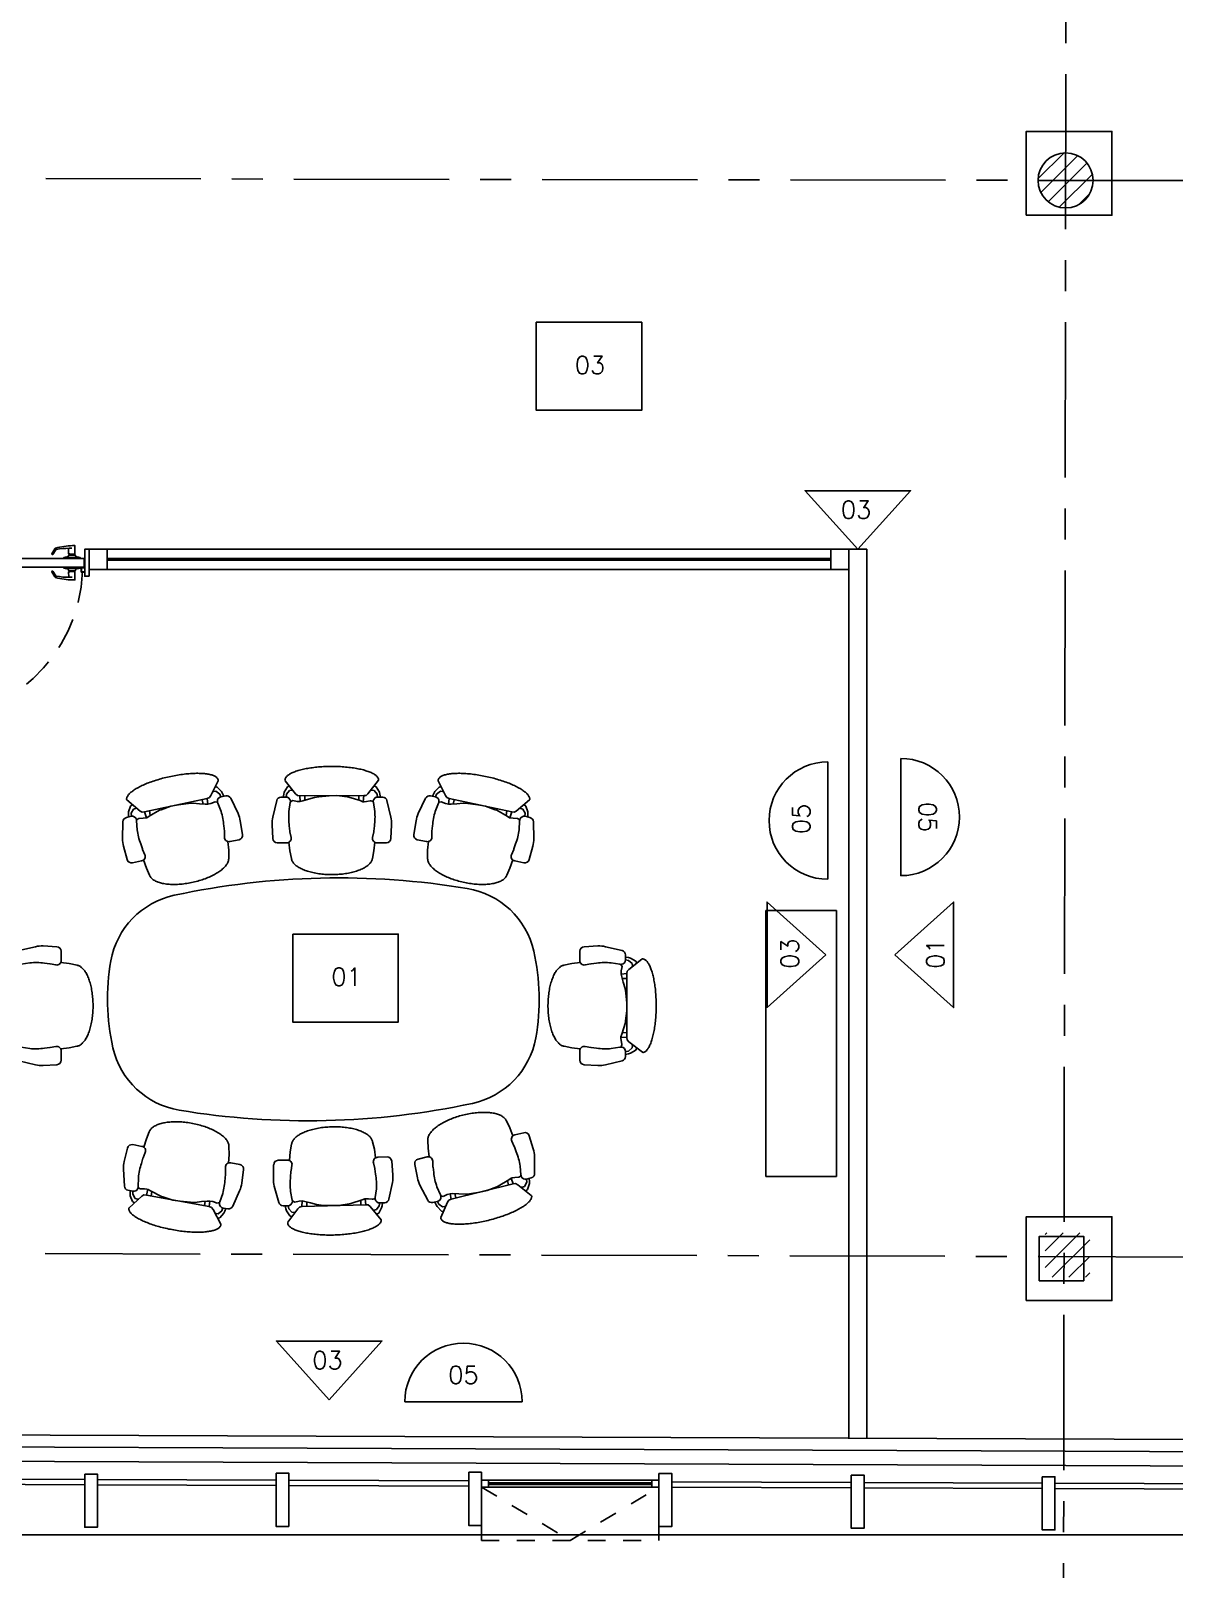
# Model space of a CAD drawing. Extents: x -4 to 325, y -1 to 181.
# Drawn here: x 28.04 to 34.49, y 3.76 to 12.43 of the extents above; entities that cross this region are included whole.
import ezdxf
from ezdxf.enums import TextEntityAlignment as Align

# ---------------------------------------------------------------- set-up
doc = ezdxf.new("R2010")
doc.units = 0
doc.header["$LTSCALE"] = 0.7
doc.header["$MEASUREMENT"] = 0
for name, pattern in [('REC4_A1-00_PLANTA GENERAL$1$X-BB$0$CENTER', [2, 1.25, -0.25, 0.25, -0.25]), ('REC4_A1-00_PLANTA GENERAL$1$X-BB$0$HIDDEN2', [0.1875, 0.125, -0.0625]), ('REC4_A1-00_PLANTA GENERAL$1$X-PP$0$HIDDEN', [0.375, 0.25, -0.125]), ('X-BB$0$HIDDEN2', [0.1875, 0.125, -0.0625])]:
    doc.linetypes.add(name, pattern=pattern)
doc.layers.get('0').update_dxf_attribs({"linetype": 'CONTINUOUS'})
for name, color, linetype in [('REC4_A1-00_PLANTA GENERAL$1$ACABADO INTERIOR', 4, 'CONTINUOUS'), ('REC4_A1-00_PLANTA GENERAL$1$BB$0$A-COLS', 251, 'CONTINUOUS'), ('REC4_A1-00_PLANTA GENERAL$1$BB$0$A-GLAZ', 251, 'CONTINUOUS'), ('REC4_A1-00_PLANTA GENERAL$1$BB$0$A-GRID', 251, 'REC4_A1-00_PLANTA GENERAL$1$X-BB$0$CENTER'), ('REC4_A1-00_PLANTA GENERAL$1$BB$0$A-WALL-FULL', 251, 'CONTINUOUS'), ('REC4_A1-00_PLANTA GENERAL$1$BB$0$A-WALL-PRHT', 251, 'CONTINUOUS'), ('REC4_A1-00_PLANTA GENERAL$1$FN$0$I-FURN-FREE', 1, 'CONTINUOUS'), ('REC4_A1-00_PLANTA GENERAL$1$LAMBRINES', 3, 'CONTINUOUS'), ('REC4_A1-00_PLANTA GENERAL$1$PP$0$I-CANCELERIA', 253, 'CONTINUOUS'), ('REC4_A1-00_PLANTA GENERAL$1$PP$0$I-DOOR', 253, 'CONTINUOUS'), ('REC4_A1-00_PLANTA GENERAL$1$PP$0$I-FLOR-DIMS', 1, 'CONTINUOUS'), ('REC4_A1-00_PLANTA GENERAL$1$PP$0$I-GLAZ', 253, 'CONTINUOUS'), ('REC4_A1-00_PLANTA GENERAL$1$PP$0$I-WALL', 253, 'CONTINUOUS')]:
    doc.layers.add(name, color=color, linetype=linetype)
doc.styles.add('REC4_A1-00_PLANTA GENERAL$0$X-FN$0$ARIAL', font='arial.ttf')
doc.styles.add('ROMANS', font='romans.shx', dxfattribs={"width": 0.75})

# ---------------------------------------------------------------- blocks, each defined once
blk = doc.blocks.new('REC4_A1-00_PLANTA GENERAL$0$X-FN$0$silla princ')
for p, q in [((2744.5576, -1476.804), (2744.4797, -1476.8)), ((2744.3052, -1476.9335), (2744.2282, -1476.8743)), ((2744.2658, -1476.8862), (2744.2601, -1476.8988)), ((2744.2959, -1476.8687), (2744.2658, -1476.8862)), ((2744.2864, -1476.8989), (2744.307, -1476.8814)), ((2744.307, -1476.8655), (2744.2959, -1476.8687)), ((2744.3238, -1476.8622), (2744.307, -1476.8655)), ((2744.307, -1476.8814), (2744.3234, -1476.8789)), ((2744.3241, -1476.8502), (2744.3234, -1476.8776)), ((2744.4366, -1476.8039), (2744.3436, -1476.8261)), ((2744.5817, -1476.8822), (2744.5817, -1476.8293)), ((2744.2848, -1476.9116), (2744.2864, -1476.8989)), ((2744.2863, -1476.9189), (2744.2848, -1476.9116)), ((2744.3142, -1476.9439), (2744.3052, -1476.9335)), ((2744.3156, -1476.9572), (2744.3142, -1476.9439)), ((2744.3171, -1477.3181), (2744.3156, -1476.9572)), ((2744.3498, -1476.9603), (2744.3156, -1476.9572)), ((2744.3246, -1477.0419), (2744.3439, -1476.9765)), ((2744.3439, -1476.9765), (2744.3498, -1476.9617)), ((2744.3453, -1476.9171), (2744.3487, -1476.9035)), ((2744.3453, -1476.9201), (2744.3453, -1476.9171)), ((2744.3483, -1476.9409), (2744.3453, -1476.9201)), ((2744.3498, -1476.9543), (2744.3483, -1476.9409)), ((2744.3498, -1476.9617), (2744.3498, -1476.9543)), ((2744.3551, -1476.9027), (2744.4043, -1476.8949)), ((2744.4869, -1476.8971), (2744.517, -1476.9003)), ((2744.5193, -1476.9007), (2744.5513, -1476.9071)), ((2744.6275, -1476.8993), (2744.5788, -1476.8939)), ((2744.6696, -1476.9085), (2744.6275, -1476.8993)), ((2744.3156, -1477.1087), (2744.3231, -1477.0508)), ((2744.3158, -1476.9855), (2744.3417, -1476.984)), ((2744.3231, -1477.0508), (2744.3246, -1477.0419)), ((2744.3171, -1477.1518), (2744.3156, -1477.1087)), ((2744.3216, -1477.2097), (2744.3171, -1477.1518)), ((2744.326, -1477.2349), (2744.3216, -1477.2097)), ((2744.3364, -1477.2691), (2744.326, -1477.2349)), ((2744.3171, -1477.3181), (2744.3142, -1477.3315)), ((2744.3171, -1477.2899), (2744.3424, -1477.2899)), ((2744.3483, -1477.315), (2744.3171, -1477.3181)), ((2744.3453, -1477.3003), (2744.3364, -1477.2691)), ((2744.3483, -1477.3151), (2744.3453, -1477.3003)), ((2744.3483, -1477.333), (2744.3483, -1477.3151)), ((2744.3052, -1477.3419), (2744.2316, -1477.3999)), ((2744.2658, -1477.3877), (2744.2609, -1477.3768)), ((2744.2959, -1477.4052), (2744.2658, -1477.3877)), ((2744.2858, -1477.3572), (2744.2848, -1477.3623)), ((2744.2848, -1477.3623), (2744.2864, -1477.375)), ((2744.2864, -1477.375), (2744.307, -1477.3925)), ((2744.307, -1477.4083), (2744.2959, -1477.4052)), ((2744.3142, -1477.3315), (2744.3052, -1477.3419)), ((2744.307, -1477.3925), (2744.3234, -1477.395)), ((2744.3238, -1477.4117), (2744.307, -1477.4083)), ((2744.3241, -1477.4237), (2744.3234, -1477.3963)), ((2744.3434, -1477.3574), (2744.3483, -1477.333)), ((2744.3499, -1477.3703), (2744.3434, -1477.3574)), ((2744.3551, -1477.3711), (2744.4043, -1477.3789)), ((2744.4869, -1477.3768), (2744.517, -1477.3735)), ((2744.5193, -1477.3732), (2744.5513, -1477.3668)), ((2744.6275, -1477.3745), (2744.5788, -1477.38)), ((2744.5817, -1477.3917), (2744.5817, -1477.4445)), ((2744.671, -1477.3651), (2744.6275, -1477.3745)), ((2744.4366, -1477.4699), (2744.3436, -1477.4478)), ((2744.5576, -1477.4699), (2744.4797, -1477.4739))]:
    blk.add_line(p, q)
at = {"flags": 128}
for points in [[(2744.2229, -1476.8731), (2744.2201, -1476.874), (2744.2173, -1476.8751), (2744.2145, -1476.8766), (2744.2118, -1476.8785), (2744.209, -1476.8807), (2744.2063, -1476.8833), (2744.2036, -1476.8861), (2744.2009, -1476.8894), (2744.1983, -1476.8929), (2744.1957, -1476.8968), (2744.1932, -1476.901), (2744.1907, -1476.9055), (2744.1883, -1476.9103), (2744.1859, -1476.9155), (2744.1835, -1476.9209), (2744.1812, -1476.9266), (2744.179, -1476.9326), (2744.1769, -1476.9388), (2744.1748, -1476.9454), (2744.1728, -1476.9522), (2744.1709, -1476.9592), (2744.169, -1476.9665), (2744.1672, -1476.9739), (2744.1655, -1476.9817), (2744.1639, -1476.9896), (2744.1624, -1476.9977), (2744.1609, -1477.006), (2744.1596, -1477.0145), (2744.1583, -1477.0231), (2744.1571, -1477.0319), (2744.1561, -1477.0409), (2744.1551, -1477.0499), (2744.1542, -1477.0591), (2744.1534, -1477.0684), (2744.1528, -1477.0778), (2744.1522, -1477.0872), (2744.1517, -1477.0967), (2744.1513, -1477.1063), (2744.151, -1477.1159), (2744.1509, -1477.1256), (2744.1508, -1477.1352), (2744.1508, -1477.1449), (2744.151, -1477.1545), (2744.1512, -1477.1642), (2744.1515, -1477.1737), (2744.152, -1477.1833), (2744.1525, -1477.1928), (2744.1532, -1477.2022), (2744.1539, -1477.2115), (2744.1548, -1477.2207), (2744.1557, -1477.2298), (2744.1568, -1477.2388), (2744.1579, -1477.2476), (2744.1591, -1477.2563), (2744.1604, -1477.2649), (2744.1619, -1477.2732), (2744.1634, -1477.2814), (2744.1649, -1477.2894), (2744.1666, -1477.2972), (2744.1684, -1477.3048), (2744.1702, -1477.3121), (2744.1721, -1477.3192), (2744.1741, -1477.3261), (2744.1761, -1477.3327), (2744.1783, -1477.3391), (2744.1805, -1477.3452), (2744.1827, -1477.351), (2744.185, -1477.3565), (2744.1874, -1477.3617), (2744.1898, -1477.3667), (2744.1923, -1477.3713), (2744.1948, -1477.3756), (2744.1974, -1477.3796), (2744.2, -1477.3833), (2744.2027, -1477.3866), (2744.2053, -1477.3896), (2744.2081, -1477.3923), (2744.2108, -1477.3946), (2744.2136, -1477.3966), (2744.2163, -1477.3982), (2744.2191, -1477.3995), (2744.2219, -1477.4005), (2744.2248, -1477.401), (2744.2276, -1477.4013)], [(2744.671, -1477.3651), (2744.6748, -1477.3644), (2744.6786, -1477.3632), (2744.6823, -1477.3618), (2744.686, -1477.36), (2744.6897, -1477.3578), (2744.6933, -1477.3553), (2744.6969, -1477.3525), (2744.7005, -1477.3493), (2744.704, -1477.3458), (2744.7074, -1477.342), (2744.7108, -1477.3378), (2744.7141, -1477.3334), (2744.7173, -1477.3286), (2744.7204, -1477.3236), (2744.7235, -1477.3183), (2744.7264, -1477.3127), (2744.7293, -1477.3068), (2744.7321, -1477.3006), (2744.7347, -1477.2942), (2744.7373, -1477.2876), (2744.7397, -1477.2807), (2744.742, -1477.2736), (2744.7442, -1477.2663), (2744.7463, -1477.2588), (2744.7483, -1477.2511), (2744.7501, -1477.2433), (2744.7518, -1477.2352), (2744.7534, -1477.2271), (2744.7548, -1477.2187), (2744.7561, -1477.2103), (2744.7572, -1477.2017), (2744.7582, -1477.1931), (2744.7591, -1477.1843), (2744.7598, -1477.1755), (2744.7604, -1477.1666), (2744.7608, -1477.1577), (2744.761, -1477.1487), (2744.7612, -1477.1397), (2744.7611, -1477.1308), (2744.761, -1477.1218), (2744.7606, -1477.1128), (2744.7602, -1477.1039), (2744.7595, -1477.0951), (2744.7588, -1477.0863), (2744.7579, -1477.0776), (2744.7568, -1477.0689), (2744.7556, -1477.0604), (2744.7543, -1477.052), (2744.7528, -1477.0437), (2744.7512, -1477.0356), (2744.7494, -1477.0276), (2744.7476, -1477.0198), (2744.7456, -1477.0122), (2744.7434, -1477.0048), (2744.7412, -1476.9976), (2744.7388, -1476.9905), (2744.7363, -1476.9838), (2744.7337, -1476.9772), (2744.731, -1476.9709), (2744.7282, -1476.9649), (2744.7253, -1476.9591), (2744.7223, -1476.9536), (2744.7193, -1476.9483), (2744.7161, -1476.9434), (2744.7128, -1476.9388), (2744.7095, -1476.9344), (2744.7061, -1476.9304), (2744.7027, -1476.9267), (2744.6992, -1476.9233), (2744.6956, -1476.9203), (2744.692, -1476.9176), (2744.6883, -1476.9152), (2744.6846, -1476.9132), (2744.6809, -1476.9115), (2744.6772, -1476.9101), (2744.6734, -1476.9092), (2744.6696, -1476.9085)]]:
    blk.add_lwpolyline(points, dxfattribs=at)
for centre, radius, start, end in [((2744.4719, -1476.9522), 0.1524, 87.06433, 103.3925), ((2744.2243, -1476.8793), 0.00635, 52.48089, 102.72665), ((2744.3488, -1476.8781), 0.0254, 178.69805, 262.725), ((2744.3495, -1476.8508), 0.0254, 103.3925, 178.69805), ((2744.5563, -1476.8822), 0.0254, 258.69005, 0), ((2744.5563, -1476.8293), 0.0254, 0, 87.06433), ((2744.3488, -1476.8781), 0.0254, 262.725, 284.3814), ((2744.4367, -1477.2437), 0.3502, 81.75637, 95.30328), ((2744.5143, -1476.9256), 0.0254, 78.69007, 83.82983), ((2744.2277, -1477.3949), 0.00635, 268.88739, 308.25441), ((2744.3488, -1477.3957), 0.0254, 97.27501, 181.30195), ((2744.3488, -1477.3957), 0.0254, 75.6186, 97.27501), ((2744.4367, -1477.0302), 0.3502, 264.69671, 278.24363), ((2744.5143, -1477.3483), 0.0254, 276.17018, 281.30992), ((2744.5563, -1477.3917), 0.0254, 0, 101.30994), ((2744.3495, -1477.4231), 0.0254, 181.30195, 256.6075), ((2744.4719, -1477.3217), 0.1524, 256.6075, 272.93567), ((2744.5563, -1477.4445), 0.0254, 272.93567, 0)]:
    blk.add_arc(centre, radius, start, end)
blk = doc.blocks.new('REC4_A1-00_PLANTA GENERAL$0$X-FN$0$mesa 8p')
blk.add_lwpolyline([(2781.7759, -1474.6793, 0.094237), (2783.4285, -1474.7178)], format="xyb")
for centre, radius, start, end in [((2782.5292, -1477.8315), 4.4243, 77.89829, 99.43222), ((2781.8799, -1473.9227), 0.4619, 99.43222, 167.1212), ((2783.3599, -1473.9572), 0.4619, 10.2093, 77.89829), ((2782.6227, -1474.0925), 1.2239, 167.1212, 190.2093), ((2782.61, -1474.0922), 1.2239, 347.1212, 10.2093), ((2781.8728, -1474.2276), 0.4619, 190.2093, 257.89828), ((2783.3528, -1474.2621), 0.4619, 279.43222, 347.1212)]:
    blk.add_arc(centre, radius, start, end)
blk = doc.blocks.new('REC4_A1-00_PLANTA GENERAL$1$X-PP$0$door')
at = {"layer": 'REC4_A1-00_PLANTA GENERAL$1$PP$0$I-DOOR', "linetype": 'Continuous', "extrusion": (7.03085e-08, -3.52258e-06, 1)}
for p, q in [((61214.1072, 25536.3703), (61213.1591, 25536.3703)), ((61213.2714, 25536.3762, 0), (61213.1825, 25536.3763, 0)), ((61213.2714, 25536.3762, 0), (61213.1825, 25536.3763, 0)), ((61214.007, 25536.4266, 0), (61214.055, 25536.4266, 0)), ((61214.1072, 25536.3223, 0), (61214.1072, 25536.3703)), ((61214.1072, 25536.3223, 0), (61213.1591, 25536.3223, 0)), ((61213.2714, 25536.3162, 0), (61213.1825, 25536.3163, 0)), ((61213.2714, 25536.3162, 0), (61213.1825, 25536.3163, 0)), ((61214.02, 25536.3463, 0), (61214.0424, 25536.3463, 0)), ((61214.0312, 25536.3573, 0), (61214.0312, 25536.3349, 0)), ((61214.0907, 25536.2946, 0), (61214.0908, 25536.3196, 0)), ((61214.11, 25536.2946, 0), (61214.0907, 25536.2946, 0)), ((61214.11, 25536.3196, 0), (61214.0908, 25536.3196, 0)), ((61214.0927, 25536.2966, 0), (61214.0928, 25536.3176, 0)), ((61214.0927, 25536.2966, 0), (61214.11, 25536.2966, 0)), ((61214.1101, 25536.3176, 0), (61214.0928, 25536.3176, 0))]:
    blk.add_line(p, q, dxfattribs=at)
at = {"layer": 'REC4_A1-00_PLANTA GENERAL$1$PP$0$I-DOOR', "linetype": 'Continuous'}
blk.add_line((61213.1591, 25536.3223, 0), (61213.1591, 25536.3703), dxfattribs=at)
at = {"layer": 'REC4_A1-00_PLANTA GENERAL$1$PP$0$I-DOOR', "linetype": 'REC4_A1-00_PLANTA GENERAL$1$X-PP$0$HIDDEN', "extrusion": (7.03085e-08, -3.52258e-06, 1)}
for p, q in [((61214.007, 25536.4271, 0), (61214.0075, 25535.4751, 0)), ((61214.055, 25536.4271, 0), (61214.0555, 25535.4751, 0)), ((61214.0075, 25535.4751, 0), (61214.0555, 25535.4751, 0))]:
    blk.add_line(p, q, dxfattribs=at)
at = {"layer": 'REC4_A1-00_PLANTA GENERAL$1$PP$0$I-DOOR', "linetype": 'Continuous', "extrusion": (-7.03085e-08, -3.52258e-06, 1)}
for p, q in [((61213.1562, 25536.3176, 0), (61213.1736, 25536.3176, 0)), ((61213.1563, 25536.3196, 0), (61213.1756, 25536.3196, 0)), ((61213.1736, 25536.2966, 0), (61213.1563, 25536.2966, 0)), ((61213.1563, 25536.2946, 0), (61213.1756, 25536.2946, 0)), ((61213.1736, 25536.2966, 0), (61213.1736, 25536.3176, 0)), ((61213.1756, 25536.2946, 0), (61213.1756, 25536.3196, 0))]:
    blk.add_line(p, q, dxfattribs=at)
at = {"layer": 'REC4_A1-00_PLANTA GENERAL$1$PP$0$I-DOOR', "linetype": 'Continuous', "extrusion": (1.26458e-05, -3.51329e-06, 1), "elevation": 0.6844}
blk.add_lwpolyline([(61213.1313, 25536.2711), (61213.1563, 25536.2711), (61213.1562, 25536.4211), (61213.1312, 25536.4211), (61213.1313, 25536.2711)], dxfattribs=at)
at = {"layer": 'REC4_A1-00_PLANTA GENERAL$1$PP$0$I-DOOR', "linetype": 'Continuous', "extrusion": (7.03085e-08, -3.52258e-06, 1), "elevation": -0.0857}
for points in [[(61213.2714, 25536.3702), (61213.2714, 25536.3762), (61213.2489, 25536.3813, -0.342611), (61213.2455, 25536.3857), (61213.2455, 25536.3892), (61213.2084, 25536.3892), (61213.2084, 25536.3857, -0.342611), (61213.205, 25536.3814), (61213.1825, 25536.3763), (61213.1825, 25536.3703)], [(61213.2714, 25536.3702), (61213.2714, 25536.3762), (61213.2489, 25536.3813, -0.342611), (61213.2455, 25536.3857), (61213.2455, 25536.3892), (61213.2084, 25536.3892), (61213.2084, 25536.3857, -0.342611), (61213.205, 25536.3814), (61213.1825, 25536.3763), (61213.1825, 25536.3703)], [(61213.227, 25536.4268), (61213.2428, 25536.4267, -0.046797), (61213.3139, 25536.4201, -0.2009), (61213.3169, 25536.4182), (61213.3337, 25536.3931, 1), (61213.3382, 25536.3963), (61213.3221, 25536.4246, 0.203005), (61213.3177, 25536.428, 0.054377), (61213.2243, 25536.4416), (61213.2107, 25536.4416), (61213.2107, 25536.3942), (61213.2391, 25536.3942), (61213.2391, 25536.3957), (61213.2455, 25536.3957), (61213.2456, 25536.4267)], [(61213.227, 25536.4268), (61213.2428, 25536.4267, -0.046797), (61213.3139, 25536.4201, -0.2009), (61213.3169, 25536.4182), (61213.3337, 25536.3931, 1), (61213.3382, 25536.3963), (61213.3221, 25536.4246, 0.203005), (61213.3177, 25536.428, 0.054377), (61213.2243, 25536.4416), (61213.2107, 25536.4416), (61213.2107, 25536.3942), (61213.2391, 25536.3942), (61213.2391, 25536.3957), (61213.2455, 25536.3957), (61213.2456, 25536.4267)], [(61213.2714, 25536.3222), (61213.2714, 25536.3162), (61213.2489, 25536.3111, 0.342611), (61213.2455, 25536.3067), (61213.2455, 25536.3032), (61213.2084, 25536.3032), (61213.2084, 25536.3067, 0.342611), (61213.205, 25536.3111), (61213.1825, 25536.3163), (61213.1825, 25536.3223)], [(61213.2714, 25536.3222), (61213.2714, 25536.3162), (61213.2489, 25536.3111, 0.342611), (61213.2455, 25536.3067), (61213.2455, 25536.3032), (61213.2084, 25536.3032), (61213.2084, 25536.3067, 0.342611), (61213.205, 25536.3111), (61213.1825, 25536.3163), (61213.1825, 25536.3223)], [(61213.2269, 25536.2657), (61213.2427, 25536.2657, 0.046797), (61213.3138, 25536.2722, 0.2009), (61213.3168, 25536.2741), (61213.3337, 25536.2992, -1), (61213.3381, 25536.296), (61213.322, 25536.2677, -0.203005), (61213.3176, 25536.2643, -0.054377), (61213.2241, 25536.2508), (61213.2106, 25536.2508), (61213.2106, 25536.2983), (61213.239, 25536.2982), (61213.239, 25536.2967), (61213.2455, 25536.2967), (61213.2454, 25536.2657)], [(61213.2269, 25536.2657), (61213.2427, 25536.2657, 0.046797), (61213.3138, 25536.2722, 0.2009), (61213.3168, 25536.2741), (61213.3337, 25536.2992, -1), (61213.3381, 25536.296), (61213.322, 25536.2677, -0.203005), (61213.3176, 25536.2643, -0.054377), (61213.2241, 25536.2508), (61213.2106, 25536.2508), (61213.2106, 25536.2983), (61213.239, 25536.2982), (61213.239, 25536.2967), (61213.2455, 25536.2967), (61213.2454, 25536.2657)]]:
    blk.add_lwpolyline(points, format="xyb", dxfattribs=at)
for points in [[(61213.2413, 25536.3892), (61213.2413, 25536.3942), (61213.2127, 25536.3942), (61213.2127, 25536.3892)], [(61213.2413, 25536.3892), (61213.2413, 25536.3942), (61213.2127, 25536.3942), (61213.2127, 25536.3892)], [(61213.2412, 25536.3032), (61213.2412, 25536.2982), (61213.2126, 25536.2983), (61213.2126, 25536.3032)], [(61213.2412, 25536.3032), (61213.2412, 25536.2982), (61213.2126, 25536.2983), (61213.2126, 25536.3032)]]:
    blk.add_lwpolyline(points, dxfattribs=at)
at = {"layer": 'REC4_A1-00_PLANTA GENERAL$1$PP$0$I-DOOR', "linetype": 'Continuous', "extrusion": (-1.26458e-05, -3.51329e-06, 1), "elevation": -0.8638}
blk.add_lwpolyline([(61214.135, 25536.2711), (61214.11, 25536.2711), (61214.1101, 25536.4211), (61214.1351, 25536.4211), (61214.135, 25536.2711)], dxfattribs=at)
at = {"layer": 'REC4_A1-00_PLANTA GENERAL$1$PP$0$I-DOOR', "linetype": 'Continuous', "extrusion": (7.03085e-08, -3.52258e-06, 1)}
blk.add_circle((61214.0312, 25536.3463, -0.0856), 0.0075, dxfattribs=at)
at = {"layer": 'REC4_A1-00_PLANTA GENERAL$1$PP$0$I-DOOR', "linetype": 'REC4_A1-00_PLANTA GENERAL$1$X-PP$0$HIDDEN', "extrusion": (7.03085e-08, -3.52258e-06, 1)}
blk.add_arc((61214.0247, 25536.3318, -0.0856), 0.8569, 182.19677, 272.05792, dxfattribs=at)
blk = doc.blocks.new('REC4_A1-00_PLANTA GENERAL', base_point=(3911.2412, -3265.1096))
at = {"layer": 'REC4_A1-00_PLANTA GENERAL$1$BB$0$A-GRID'}
h = blk.add_hatch(dxfattribs=at)
h.set_pattern_fill('ANSI31', color=8, scale=0.53)
h.set_pattern_definition([(45, (0.03352, 0.020166), (-0.046845824, 0.046845824), [])])
h.paths.add_polyline_path([(1.5678, 35.8547), (1.2166, 35.8547), (1.2166, 35.4908), (1.5678, 35.4908)])
h.paths.add_polyline_path([(8.0551, 35.8047), (7.7553, 35.8047), (7.7553, 35.5143), (8.0551, 35.5143)])
h.paths.add_polyline_path([(14.5753, 35.809), (14.2754, 35.809), (14.2754, 35.5187), (14.5753, 35.5187)])
h.paths.add_polyline_path([(21.0466, 35.804), (20.7468, 35.804), (20.7468, 35.5137), (21.0466, 35.5137)])
edge = h.paths.add_edge_path()
edge.add_arc((27.4259, 35.604), 0.1568, 0, 360)
h.paths.add_polyline_path([(34.1147, 35.7939), (33.8148, 35.7939), (33.8148, 35.5036), (34.1147, 35.5036)])
h.paths.add_polyline_path([(40.5576, 35.789), (40.2578, 35.789), (40.2578, 35.4986), (40.5576, 35.4986)])
edge = h.paths.add_edge_path()
edge.add_arc((46.9701, 35.6385), 0.2128, 0, 360)
edge = h.paths.add_edge_path()
edge.add_arc((33.9335, 29.5702), 0.1716, 0, 360)
h.paths.add_polyline_path([(1.5768, 29.8317), (1.2256, 29.8317), (1.2256, 29.4678), (1.5768, 29.4678)])
h.paths.add_polyline_path([(8.0508, 29.7868), (7.75, 29.7868), (7.75, 29.4871), (8.0508, 29.4871)])
h.paths.add_polyline_path([(14.3851, 29.7988), (14.2624, 29.7988), (14.2624, 29.4991), (14.3821, 29.4991)])
h.paths.add_polyline_path([(14.5632, 29.7988), (14.3851, 29.7988), (14.3821, 29.4991), (14.5632, 29.4991)])
h.paths.add_polyline_path([(21.1221, 29.5527), (20.7989, 29.5517), (20.7989, 29.3933), (21.1221, 29.3933)])
h.paths.add_polyline_path([(21.1221, 29.8224), (21.0453, 29.8224), (20.7989, 29.8217), (20.7989, 29.5517), (21.1221, 29.5527)])
h.paths.add_polyline_path([(27.542, 29.7729), (27.2913, 29.7729), (27.2913, 29.5231), (27.542, 29.5231)])
h.paths.add_polyline_path([(40.5264, 29.7716), (40.2757, 29.7716), (40.2757, 29.5218), (40.5264, 29.5218)])
h.paths.add_polyline_path([(47.0764, 29.8019), (46.7664, 29.8019), (46.7664, 29.4919), (47.0764, 29.4919)])
h.paths.add_polyline_path([(1.565, 23.8478), (1.2138, 23.8478), (1.2138, 23.4839), (1.565, 23.4839)])
h.paths.add_polyline_path([(7.9956, 23.8084), (7.6948, 23.8084), (7.6948, 23.5086), (7.9956, 23.5086)])
h.paths.add_polyline_path([(14.5958, 23.8058), (14.2249, 23.8067), (14.2249, 23.507), (14.5929, 23.5061)])
h.paths.add_polyline_path([(14.5258, 23.8058), (14.5958, 23.8058), (14.5929, 23.5061), (14.5258, 23.5061)], flags=16)
h.paths.add_polyline_path([(27.5327, 23.7392), (27.282, 23.7392), (27.282, 23.4894), (27.5327, 23.4894)])
edge = h.paths.add_edge_path()
edge.add_arc((33.9155, 23.6003), 0.1566, 0, 360)
h.paths.add_polyline_path([(40.5198, 23.6763), (40.2691, 23.6763), (40.2691, 23.4631), (40.5198, 23.4631)])
h.paths.add_polyline_path([(40.5198, 23.7129), (40.269, 23.7129), (40.269, 23.6763), (40.5198, 23.6763)])
h.paths.add_polyline_path([(47.0605, 23.6763), (46.8098, 23.6763), (46.8098, 23.4498), (47.0605, 23.4498)])
h.paths.add_polyline_path([(47.0605, 23.6997), (46.8098, 23.6997), (46.8098, 23.6763), (47.0605, 23.6763)])
h.paths.add_polyline_path([(1.5458, 17.8473), (1.1946, 17.8473), (1.1946, 17.4834), (1.5458, 17.4834)])
h.paths.add_polyline_path([(8.0633, 17.8071), (7.7625, 17.8071), (7.7625, 17.5074), (8.0633, 17.5074)])
h.paths.add_polyline_path([(14.4343, 17.7919), (14.3217, 17.7919), (14.3217, 17.4921), (14.4285, 17.4921)])
h.paths.add_polyline_path([(14.6226, 17.7919), (14.4343, 17.7919), (14.4285, 17.4921), (14.6226, 17.4921)])
h.paths.add_polyline_path([(27.5235, 17.756), (27.2727, 17.756), (27.2727, 17.5062), (27.5235, 17.5062)])
edge = h.paths.add_edge_path()
edge.add_arc((33.905, 17.5767), 0.1574, 0, 360)
h.paths.add_polyline_path([(40.5132, 17.7384), (40.3113, 17.7384), (40.3113, 17.5259), (40.5132, 17.5259)])
h.paths.add_polyline_path([(40.3113, 17.7384), (40.2625, 17.7384), (40.2625, 17.4886), (40.5132, 17.4886), (40.5132, 17.5259), (40.3113, 17.5259)])
h.paths.add_polyline_path([(47.0683, 17.7542), (46.7674, 17.7542), (46.7674, 17.5259), (47.0683, 17.5259)])
h.paths.add_polyline_path([(47.0683, 17.5259), (46.7674, 17.5259), (46.7674, 17.4544), (47.0683, 17.4544)])
h.paths.add_polyline_path([(1.5739, 11.86), (1.2227, 11.86), (1.2227, 11.4962), (1.5739, 11.4962)])
h.paths.add_polyline_path([(8.0659, 11.8138), (7.765, 11.8138), (7.765, 11.514), (8.0659, 11.514)])
h.paths.add_polyline_path([(14.5258, 11.7988), (14.2249, 11.7988), (14.2249, 11.499), (14.5258, 11.499)])
h.paths.add_polyline_path([(21.0742, 11.6829), (20.7512, 11.6844), (20.7512, 11.4144), (21.0742, 11.4144)])
h.paths.add_polyline_path([(21.0742, 11.7656), (20.7512, 11.7656), (20.7512, 11.6844), (21.0742, 11.6829)])
h.paths.add_polyline_path([(27.5142, 11.7439), (27.2635, 11.7439), (27.2635, 11.4941), (27.5142, 11.4941)])
edge = h.paths.add_edge_path()
edge.add_arc((33.8803, 11.59), 0.1553, 0, 360)
h.paths.add_polyline_path([(40.5065, 11.7154), (40.2558, 11.7154), (40.2558, 11.464), (40.5065, 11.464)])
h.paths.add_polyline_path([(47.0258, 11.6987), (46.775, 11.6987), (46.775, 11.4489), (47.0258, 11.4489)])
h.paths.add_polyline_path([(1.5513, 5.8383), (1.2001, 5.8383), (1.2001, 5.4744), (1.5513, 5.4744)])
h.paths.add_polyline_path([(8.0395, 5.7813), (7.7676, 5.7813), (7.7676, 5.4815), (8.0395, 5.4815)])
h.paths.add_polyline_path([(8.0685, 5.7813), (8.0395, 5.7813), (8.0395, 5.4815), (8.0685, 5.4815)])
h.paths.add_polyline_path([(14.5132, 5.7555), (14.2123, 5.7555), (14.2123, 5.4558), (14.5132, 5.4558)])
h.paths.add_polyline_path([(21.0084, 5.7048), (20.7577, 5.7048), (20.7577, 5.455), (21.0084, 5.455)])
h.paths.add_polyline_path([(27.5299, 5.7035), (27.229, 5.7035), (27.229, 5.4037), (27.5299, 5.4037)])
h.paths.add_polyline_path([(34.0162, 5.6528), (33.7655, 5.6528), (33.7655, 5.403), (34.0162, 5.403)])
h.paths.add_polyline_path([(40.4672, 5.6155), (40.2072, 5.6155), (40.2072, 5.3555), (40.4672, 5.3555)])
edge = h.paths.add_edge_path()
edge.add_arc((46.8827, 5.476), 0.1877, 0, 360)
at = {"layer": 'REC4_A1-00_PLANTA GENERAL$1$ACABADO INTERIOR'}
blk.add_lwpolyline([(47.6555, 4.3675), (9.6483, 4.5182)], dxfattribs=at)
at = {"layer": 'REC4_A1-00_PLANTA GENERAL$1$BB$0$A-COLS'}
for points in [[(33.732, 5.3828), (33.9827, 5.3828), (33.9827, 5.6327), (33.732, 5.6327)], [(28.3481, 4.2925), (28.4197, 4.2925), (28.4197, 3.9925), (28.3481, 3.9925)], [(29.4278, 4.2975), (29.4994, 4.2975), (29.4994, 3.9975), (29.4278, 3.9975)], [(30.5143, 4.3026), (30.5859, 4.3026), (30.5859, 4.0026), (30.5143, 4.0026)], [(31.5869, 4.2963), (31.6585, 4.2963), (31.6585, 3.9963), (31.5869, 3.9963)], [(32.6716, 4.287), (32.7432, 4.287), (32.7432, 3.987), (32.6716, 3.987)], [(33.7481, 4.2777), (33.8197, 4.2777), (33.8197, 3.9777), (33.7481, 3.9777)]]:
    blk.add_lwpolyline(points, close=True, dxfattribs=at)
blk.add_circle((33.8803, 11.5907), 0.1553, dxfattribs=at)
at = {"layer": 'REC4_A1-00_PLANTA GENERAL$1$BB$0$A-GLAZ'}
for points in [[(28.3481, 4.2624), (27.3388, 4.2664)], [(29.4278, 4.2581), (28.4197, 4.2621)], [(30.5143, 4.2538), (29.4994, 4.2578)], [(28.348, 4.2324), (27.3386, 4.2364)], [(29.4277, 4.2281), (28.4196, 4.2321)], [(30.5142, 4.2238), (29.4993, 4.2278)], [(32.6715, 4.2152), (31.6584, 4.2192)], [(32.6716, 4.2452), (31.6585, 4.2492)], [(33.748, 4.2109), (32.7431, 4.2149)], [(33.7481, 4.2409), (32.7432, 4.2449)], [(34.8276, 4.2066), (33.8196, 4.2106)], [(34.8278, 4.2366), (33.8197, 4.2406)]]:
    blk.add_lwpolyline(points, dxfattribs=at)
at = {"layer": 'REC4_A1-00_PLANTA GENERAL$1$BB$0$A-GRID'}
blk.add_line((-2.6753, 5.6297, 1.5468), (52.8043, 5.4615, -3.1299), dxfattribs=at)
for points in [[(33.8613, -1.2847), (33.9265, 43.0092)], [(-2.6716, 11.6546), (52.8043, 11.5575)]]:
    blk.add_lwpolyline(points, dxfattribs=at)
at = {"layer": 'REC4_A1-00_PLANTA GENERAL$1$BB$0$A-WALL-FULL'}
blk.add_lwpolyline([(45.765, 4.2938), (10.116, 4.4351)], dxfattribs=at)
at = {"layer": 'REC4_A1-00_PLANTA GENERAL$1$BB$0$A-WALL-PRHT'}
blk.add_lwpolyline([(45.715, 3.95), (45.765, 3.95), (10.116, 3.95)], dxfattribs=at)
at = {"layer": 'REC4_A1-00_PLANTA GENERAL$1$FN$0$I-FURN-FREE'}
for p, q in [((32.1887, 7.4718), (32.5887, 7.4718)), ((32.1887, 5.9718), (32.1887, 7.4718)), ((32.5887, 7.4718), (32.5887, 5.9718)), ((32.5887, 5.9718), (32.1887, 5.9718))]:
    blk.add_line(p, q, dxfattribs=at)
at = {"layer": 'REC4_A1-00_PLANTA GENERAL$1$LAMBRINES'}
for points in [[(33.6584, 11.3942), (34.1416, 11.3942), (34.1416, 11.8674), (33.6584, 11.8674)], [(33.6584, 5.2711), (34.1416, 5.2711), (34.1416, 5.7444), (33.6584, 5.7444)]]:
    blk.add_lwpolyline(points, close=True, dxfattribs=at)
blk.add_lwpolyline([(9.6488, 4.582), (47.656, 4.4384)], dxfattribs=at)
at = {"layer": 'REC4_A1-00_PLANTA GENERAL$1$PP$0$I-CANCELERIA', "elevation": 0}
blk.add_lwpolyline([(28.3738, 9.3953), (28.4754, 9.3953), (28.4754, 9.5096), (28.3738, 9.5096)], close=True, dxfattribs=at)
at = {"layer": 'REC4_A1-00_PLANTA GENERAL$1$PP$0$I-CANCELERIA'}
for points in [[(32.5568, 9.3952), (28.4754, 9.3953), (28.4754, 9.5096), (32.5568, 9.5095)], [(32.5568, 9.3952), (32.6584, 9.3952), (32.6584, 9.5095), (32.5568, 9.5095)], [(30.5859, 4.2585), (30.6259, 4.2585), (30.6259, 4.2185), (30.5859, 4.2185)], [(30.6259, 4.2185), (31.5469, 4.2185), (31.5469, 4.2585), (30.6259, 4.2585)], [(31.5469, 4.2585), (31.5869, 4.2585), (31.5869, 4.2185), (31.5469, 4.2185)]]:
    blk.add_lwpolyline(points, close=True, dxfattribs=at)
at = {"layer": 'REC4_A1-00_PLANTA GENERAL$1$PP$0$I-FLOR-DIMS', "linetype": 'REC4_A1-00_PLANTA GENERAL$1$X-BB$0$HIDDEN2'}
for p, q in [((30.5859, 4.2185), (31.0864, 3.9185)), ((31.0864, 3.9185), (31.5869, 4.2185))]:
    blk.add_line(p, q, dxfattribs=at)
blk.add_lwpolyline([(30.5859, 4.2185), (30.5859, 3.9185), (31.5869, 3.9185), (31.5869, 4.2185)], dxfattribs=at)
at = {"layer": 'REC4_A1-00_PLANTA GENERAL$1$PP$0$I-GLAZ'}
for points in [[(28.4754, 9.4569), (28.4754, 9.4479), (30.8732, 9.4478), (30.8732, 9.4568)], [(30.8732, 9.4568), (30.8732, 9.4478), (32.5568, 9.4478), (32.5568, 9.4568)], [(31.5469, 4.243), (31.5469, 4.234), (30.6259, 4.234), (30.6259, 4.243)]]:
    blk.add_lwpolyline(points, close=True, dxfattribs=at)
at = {"layer": 'REC4_A1-00_PLANTA GENERAL$1$PP$0$I-WALL'}
blk.add_lwpolyline([(32.6584, 4.4951), (32.6584, 9.5095), (32.7584, 9.5095), (32.7584, 4.4947)], dxfattribs=at)
at = {"layer": 'REC4_A1-00_PLANTA GENERAL$1$FN$0$I-FURN-FREE', "extrusion": (0, 0, -1), "zscale": -1}
for name, p, rotation in [('REC4_A1-00_PLANTA GENERAL$0$X-FN$0$silla princ', (1998.3449, 2375.2658), 257.7156400178761), ('REC4_A1-00_PLANTA GENERAL$0$X-FN$0$mesa 8p', (2752.9224, -1467.1218), 180), ('REC4_A1-00_PLANTA GENERAL$0$X-FN$0$silla princ', (2716.366, -1470.2023), 180), ('REC4_A1-00_PLANTA GENERAL$0$X-FN$0$silla princ', (-2129.2383, -2298.2152), 75.96326353589376), ('REC4_A1-00_PLANTA GENERAL$0$X-FN$0$silla princ', (-1590.1213, -2692.0553), 88.24762351801763)]:
    blk.add_blockref(name, p, dxfattribs=dict(at, rotation=rotation))
at = {"layer": 'REC4_A1-00_PLANTA GENERAL$1$FN$0$I-FURN-FREE'}
for p, rotation in [((1506.8789, 2752.4355), 270), ((2057.7874, 2375.2658), 257.7156400178761), ((2775.7221, -1470.2023), 180), ((-1924.9971, -2422.2517), 79.46801649985838)]:
    blk.add_blockref('REC4_A1-00_PLANTA GENERAL$0$X-FN$0$silla princ', p, dxfattribs=dict(at, rotation=rotation))
at = {"layer": 'REC4_A1-00_PLANTA GENERAL$1$PP$0$I-DOOR', "color": 4, "xscale": -1.016123107332676, "yscale": 1.016123107332676, "zscale": 1.016123107332676, "rotation": 359.999999999262}
blk.add_blockref('REC4_A1-00_PLANTA GENERAL$1$X-PP$0$door', (62228.4509, -25938.638, 0), dxfattribs=at)
at = {"layer": 'REC4_A1-00_PLANTA GENERAL$1$FN$0$I-FURN-FREE', "style": 'REC4_A1-00_PLANTA GENERAL$0$X-FN$0$ARIAL', "text_generation_flag": 4}
for tag, p, height in [('ITEXT', (44.0612, 35.3807), 0.0358), ('CAPQT', (44.1235, 34.7232), 0.00704), ('CAPMC', (44.1235, 34.7232), 0.00704), ('CAPMG', (44.1235, 34.7232), 0.00704), ('STYLE', (44.1235, 34.7232), 0.0572), ('STYLE', (44.1235, 34.7232), 0.0572), ('CAPPN', (44.1235, 34.7232), 0.0715), ('L3', (44.1235, 34.7232), 0.0715), ('L1', (44.1235, 34.7232), 0.0715), ('L2', (44.1235, 34.7232), 0.0715)]:
    blk.add_attdef(tag, p, '', height=height, dxfattribs=at)
for tag, p, height, rotation in [('ITEXT', (42.9913, 35.0599), 0.0358, 30), ('ITEXT', (45.1482, 35.1235), 0.0358, 330), ('STYLE', (43.374, 34.5216), 0.0572, 30), ('STYLE', (43.374, 34.5216), 0.0572, 30), ('CAPPN', (43.374, 34.5216), 0.0715, 30), ('L1', (43.374, 34.5216), 0.0715, 30), ('L2', (43.374, 34.5216), 0.0715, 30), ('L3', (43.374, 34.5216), 0.0715, 30), ('CAPMG', (43.374, 34.5216), 0.00704, 30), ('CAPMC', (43.374, 34.5216), 0.00704, 30), ('CAPQT', (43.374, 34.5216), 0.00704, 30), ('L1', (44.8734, 34.523), 0.0715, 330), ('L3', (44.8734, 34.523), 0.0715, 330), ('L2', (44.8734, 34.523), 0.0715, 330), ('CAPPN', (44.8734, 34.523), 0.0715, 330), ('STYLE', (44.8734, 34.523), 0.0572, 330), ('STYLE', (44.8734, 34.523), 0.0572, 330), ('CAPMC', (44.8734, 34.523), 0.00704, 330), ('CAPMG', (44.8734, 34.523), 0.00704, 330), ('CAPQT', (44.8734, 34.523), 0.00704, 330), ('ITEXT', (42.2251, 34.2472), 0.0358, 60), ('ITEXT', (45.9609, 34.3573), 0.0358, 300), ('CAPPN', (42.8256, 33.9723), 0.0715, 60), ('STYLE', (42.8256, 33.9723), 0.0572, 60), ('STYLE', (42.8256, 33.9723), 0.0572, 60), ('L1', (42.8256, 33.9723), 0.0715, 60), ('L2', (42.8256, 33.9723), 0.0715, 60), ('L3', (42.8256, 33.9723), 0.0715, 60), ('CAPMG', (42.8256, 33.9723), 0.00704, 60), ('CAPMC', (42.8256, 33.9723), 0.00704, 60), ('CAPQT', (42.8256, 33.9723), 0.00704, 60), ('L1', (45.4227, 33.9746), 0.0715, 300), ('L3', (45.4227, 33.9746), 0.0715, 300), ('L2', (45.4227, 33.9746), 0.0715, 300), ('CAPPN', (45.4227, 33.9746), 0.0715, 300), ('STYLE', (45.4227, 33.9746), 0.0572, 300), ('STYLE', (45.4227, 33.9746), 0.0572, 300), ('CAPMC', (45.4227, 33.9746), 0.00704, 300), ('CAPMG', (45.4227, 33.9746), 0.00704, 300), ('CAPQT', (45.4227, 33.9746), 0.00704, 300), ('CAPPN', (42.6254, 33.2225), 0.0715, 90), ('STYLE', (42.6254, 33.2225), 0.0572, 90), ('STYLE', (42.6254, 33.2225), 0.0572, 90), ('L3', (42.6254, 33.2225), 0.0715, 90), ('ITEXT', (41.9679, 33.1602), 0.0358, 90), ('CAPQT', (42.6254, 33.2225), 0.00704, 90), ('CAPMG', (42.6254, 33.2225), 0.00704, 90), ('CAPMC', (42.6254, 33.2225), 0.00704, 90), ('L1', (42.6254, 33.2225), 0.0715, 90), ('L2', (42.6254, 33.2225), 0.0715, 90), ('ITEXT', (46.2817, 33.2874), 0.0358, 270), ('CAPPN', (45.6242, 33.2251), 0.0715, 270), ('L3', (45.6242, 33.2251), 0.0715, 270), ('L2', (45.6242, 33.2251), 0.0715, 270), ('L1', (45.6242, 33.2251), 0.0715, 270), ('STYLE', (45.6242, 33.2251), 0.0572, 270), ('STYLE', (45.6242, 33.2251), 0.0572, 270), ('CAPMC', (45.6242, 33.2251), 0.00704, 270), ('CAPMG', (45.6242, 33.2251), 0.00704, 270), ('CAPQT', (45.6242, 33.2251), 0.00704, 270), ('CAPPN', (42.8269, 32.4729), 0.0715, 120), ('STYLE', (42.8269, 32.4729), 0.0572, 120), ('STYLE', (42.8269, 32.4729), 0.0572, 120), ('L1', (42.8269, 32.4729), 0.0715, 120), ('L2', (42.8269, 32.4729), 0.0715, 120), ('L3', (42.8269, 32.4729), 0.0715, 120), ('CAPMG', (42.8269, 32.4729), 0.00704, 120), ('CAPMC', (42.8269, 32.4729), 0.00704, 120), ('CAPQT', (42.8269, 32.4729), 0.00704, 120), ('CAPPN', (45.424, 32.4752), 0.0715, 240), ('STYLE', (45.424, 32.4752), 0.0572, 240), ('STYLE', (45.424, 32.4752), 0.0572, 240), ('L2', (45.424, 32.4752), 0.0715, 240), ('L3', (45.424, 32.4752), 0.0715, 240), ('L1', (45.424, 32.4752), 0.0715, 240), ('CAPMG', (45.424, 32.4752), 0.00704, 240), ('CAPQT', (45.424, 32.4752), 0.00704, 240), ('CAPMC', (45.424, 32.4752), 0.00704, 240), ('ITEXT', (42.2887, 32.0903), 0.0358, 120), ('ITEXT', (46.0245, 32.2004), 0.0358, 240), ('CAPPN', (43.3762, 31.9246), 0.0715, 150), ('STYLE', (43.3762, 31.9246), 0.0572, 150), ('STYLE', (43.3762, 31.9246), 0.0572, 150), ('L1', (43.3762, 31.9246), 0.0715, 150), ('L2', (43.3762, 31.9246), 0.0715, 150), ('L3', (43.3762, 31.9246), 0.0715, 150), ('CAPMG', (43.3762, 31.9246), 0.00704, 150), ('CAPMC', (43.3762, 31.9246), 0.00704, 150), ('CAPQT', (43.3762, 31.9246), 0.00704, 150), ('CAPPN', (44.8757, 31.9259), 0.0715, 210), ('STYLE', (44.8757, 31.9259), 0.0572, 210), ('STYLE', (44.8757, 31.9259), 0.0572, 210), ('L2', (44.8757, 31.9259), 0.0715, 210), ('L3', (44.8757, 31.9259), 0.0715, 210), ('L1', (44.8757, 31.9259), 0.0715, 210), ('CAPMG', (44.8757, 31.9259), 0.00704, 210), ('CAPMC', (44.8757, 31.9259), 0.00704, 210), ('CAPQT', (44.8757, 31.9259), 0.00704, 210), ('CAPPN', (44.1261, 31.7244), 0.0715, 180), ('STYLE', (44.1261, 31.7244), 0.0572, 180), ('STYLE', (44.1261, 31.7244), 0.0572, 180), ('L3', (44.1261, 31.7244), 0.0715, 180), ('L1', (44.1261, 31.7244), 0.0715, 180), ('L2', (44.1261, 31.7244), 0.0715, 180), ('CAPMG', (44.1261, 31.7244), 0.00704, 180), ('CAPMC', (44.1261, 31.7244), 0.00704, 180), ('CAPQT', (44.1261, 31.7244), 0.00704, 180), ('ITEXT', (43.1014, 31.3241), 0.0358, 150), ('ITEXT', (45.2583, 31.3876), 0.0358, 210), ('ITEXT', (44.1884, 31.0669), 0.0358, 180)]:
    blk.add_attdef(tag, p, '', height=height, rotation=rotation, dxfattribs=at)
for tag, p, height, width in [('ITEXT', (44.1112, 34.7804), 0.0286, 0.75), ('PSUT1', (44.1235, 34.7232), 0.0572, 0.65), ('PSUT2', (44.1235, 34.7232), 0.0572, 0.65), ('PSUT3', (44.1235, 34.7232), 0.0572, 0.65)]:
    blk.add_attdef(tag, p, '', height=height, dxfattribs=dict(at, width=width))
for tag, p, height, rotation, width in [('ITEXT', (43.3348, 34.565), 0.0286, 30, 0.75), ('PSUT1', (43.374, 34.5216), 0.0572, 30, 0.65), ('PSUT2', (43.374, 34.5216), 0.0572, 30, 0.65), ('PSUT3', (43.374, 34.5216), 0.0572, 30, 0.65), ('ITEXT', (44.8914, 34.5786), 0.0286, 330, 0.75), ('PSUT1', (44.8734, 34.523), 0.0572, 330, 0.65), ('PSUT2', (44.8734, 34.523), 0.0572, 330, 0.65), ('PSUT3', (44.8734, 34.523), 0.0572, 330, 0.65), ('PSUT1', (42.8256, 33.9723), 0.0572, 60, 0.65), ('PSUT2', (42.8256, 33.9723), 0.0572, 60, 0.65), ('PSUT3', (42.8256, 33.9723), 0.0572, 60, 0.65), ('ITEXT', (42.77, 33.9903), 0.0286, 60, 0.75), ('PSUT1', (45.4227, 33.9746), 0.0572, 300, 0.65), ('PSUT2', (45.4227, 33.9746), 0.0572, 300, 0.65), ('PSUT3', (45.4227, 33.9746), 0.0572, 300, 0.65), ('ITEXT', (45.4661, 34.0138), 0.0286, 300, 0.75), ('PSUT3', (42.6254, 33.2225), 0.0572, 90, 0.65), ('PSUT1', (42.6254, 33.2225), 0.0572, 90, 0.65), ('PSUT2', (42.6254, 33.2225), 0.0572, 90, 0.65), ('ITEXT', (42.5682, 33.2102), 0.0286, 90, 0.75), ('PSUT1', (45.6242, 33.2251), 0.0572, 270, 0.65), ('PSUT2', (45.6242, 33.2251), 0.0572, 270, 0.65), ('PSUT3', (45.6242, 33.2251), 0.0572, 270, 0.65), ('ITEXT', (45.6814, 33.2373), 0.0286, 270, 0.75), ('PSUT2', (42.8269, 32.4729), 0.0572, 120, 0.65), ('PSUT1', (42.8269, 32.4729), 0.0572, 120, 0.65), ('PSUT3', (42.8269, 32.4729), 0.0572, 120, 0.65), ('ITEXT', (42.7835, 32.4337), 0.0286, 120, 0.75), ('PSUT2', (45.424, 32.4752), 0.0572, 240, 0.65), ('PSUT3', (45.424, 32.4752), 0.0572, 240, 0.65), ('PSUT1', (45.424, 32.4752), 0.0572, 240, 0.65), ('ITEXT', (45.4797, 32.4572), 0.0286, 240, 0.75), ('PSUT1', (43.3762, 31.9246), 0.0572, 150, 0.65), ('PSUT2', (43.3762, 31.9246), 0.0572, 150, 0.65), ('PSUT3', (43.3762, 31.9246), 0.0572, 150, 0.65), ('PSUT2', (44.8757, 31.9259), 0.0572, 210, 0.65), ('PSUT3', (44.8757, 31.9259), 0.0572, 210, 0.65), ('PSUT1', (44.8757, 31.9259), 0.0572, 210, 0.65), ('ITEXT', (43.3583, 31.8689), 0.0286, 150, 0.75), ('ITEXT', (44.9149, 31.8825), 0.0286, 210, 0.75), ('PSUT3', (44.1261, 31.7244), 0.0572, 180, 0.65), ('PSUT1', (44.1261, 31.7244), 0.0572, 180, 0.65), ('PSUT2', (44.1261, 31.7244), 0.0572, 180, 0.65), ('ITEXT', (44.1384, 31.6672), 0.0286, 180, 0.75)]:
    blk.add_attdef(tag, p, '', height=height, rotation=rotation, dxfattribs=dict(at, width=width))

msp = doc.modelspace()

# ---------------------------------------------------------------- block references
at = {"linetype": 'X-BB$0$HIDDEN2'}
msp.add_blockref('REC4_A1-00_PLANTA GENERAL', (3911.2412, -3265.1096), dxfattribs=at)

# ---------------------------------------------------------------- next in the draw order: linework, layer by layer
msp.add_lwpolyline([(30.8945, 10.7901), (31.4896, 10.7901), (31.4896, 10.2939), (30.8945, 10.2939)], close=True)
for points in [[(32.7084, 9.5095), (33.0059, 9.8403), (32.4109, 9.8403), (32.7084, 9.5095)], [(29.7272, 4.7115), (30.0247, 5.0423), (29.4297, 5.0423), (29.7272, 4.7115)]]:
    msp.add_lwpolyline(points)
at = {"elevation": 0}
for points in [[(32.5384, 7.6482), (32.5384, 8.3098, 1)], [(32.9505, 8.33), (32.9505, 7.6684, 1)]]:
    msp.add_lwpolyline(points, format="xyb", close=True, dxfattribs=at)
for points in [[(32.5271, 7.2221), (32.1963, 7.5197), (32.1963, 6.9246), (32.5271, 7.2221)], [(32.9173, 7.2221), (33.2481, 6.9245), (33.2481, 7.5196), (32.9173, 7.2221)]]:
    msp.add_lwpolyline(points, dxfattribs=at)
msp.add_lwpolyline([(29.5216, 7.3386), (30.1166, 7.3386), (30.1166, 6.8424), (29.5216, 6.8424)], close=True, dxfattribs=at)
msp.add_lwpolyline([(30.1533, 4.7002), (30.8149, 4.7002, 1)], format="xyb", close=True)

# ---------------------------------------------------------------- next in the draw order: texts
at = {"color": 7, "ltscale": 0.01, "style": 'ROMANS'}
for s, p in [('03', (31.1122, 10.5492)), ('03', (32.613, 9.7329)), ('01', (29.7393, 7.0977, 0)), ('03', (29.6318, 4.9349)), ('05', (30.3984, 4.8517))]:
    msp.add_text(s, height=0.1, dxfattribs=at).set_placement(p, align=Align.MIDDLE_LEFT)
for s, rotation, p in [('05', 270, (33.102, 8.0848, 0)), ('05', 90, (32.3891, 7.9029, 0)), ('03', 90, (32.3251, 7.1424, 0)), ('01', 90, (33.1461, 7.1423, 0))]:
    msp.add_text(s, height=0.1, rotation=rotation, dxfattribs=at).set_placement(p, align=Align.MIDDLE_LEFT)

doc.saveas('drawing.dxf')
